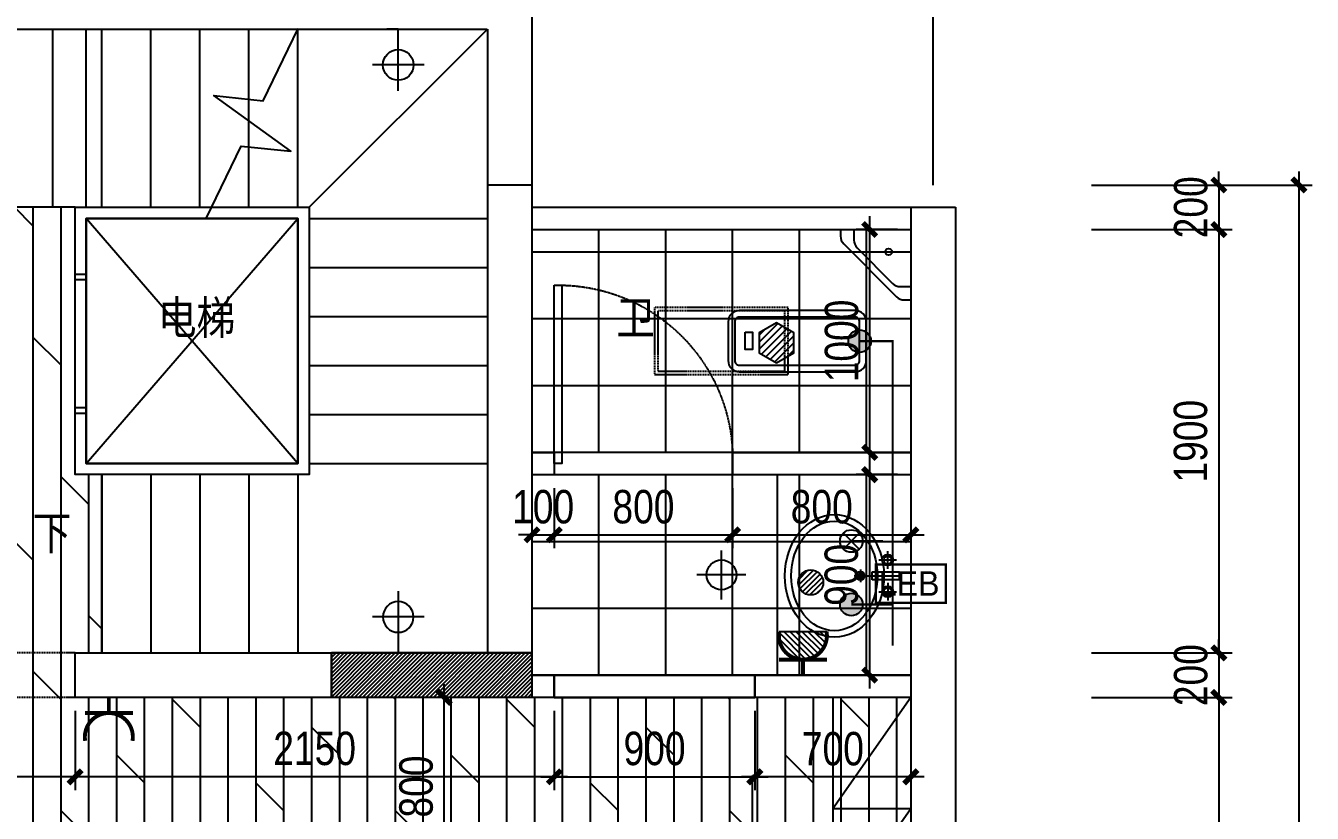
# Model space of a CAD drawing. Extents: x 160245 to 405305, y -111140 to 232735.
# Drawn here: x 276842 to 282613, y 49989 to 53524 of the extents above; entities that cross this region are included whole.
import ezdxf

# ---------------------------------------------------------------- set-up
doc = ezdxf.new("R2010")
doc.units = 0
doc.header["$LTSCALE"] = 10
doc.header["$MEASUREMENT"] = 0
for name, pattern in [('( Dashed )', [0.75, 0.5, -0.25]), ('DASH', [0.35, 0.25, -0.1]), ('DOTE', [2.42, 2, -0.2, 0.02, -0.2]), ('HIDDEN', [0.375, 0.25, -0.125])]:
    doc.linetypes.add(name, pattern=pattern)
doc.layers.get('Defpoints').update_dxf_attribs({"color": 229})
for name, color, linetype in [('C-ceiling 天花', 153, 'Continuous'), ('C-Light 灯具', 107, 'Continuous'), ('C-Lingt 落地灯 台灯', 107, 'Continuous'), ('D-插座', 2, 'Continuous'), ('Door 门', 107, 'Continuous'), ('P-floorpat地面', 8, 'Continuous'), ('P-Furniture 家具', 153, 'Continuous'), ('P-Make furniture 固定制作', 154, 'Continuous'), ('P-N wall 新建隔墙', 241, 'Continuous'), ('P-New Wall Size 隔墙尺寸', 8, 'Continuous'), ('P-O wall 原始墙体', 245, 'Continuous'), ('P-o 原建筑尺寸', 8, 'Continuous'), ('P-Stair 楼梯（原建筑设备）', 159, 'Continuous'), ('P-Text  平面文字', 9, 'Continuous'), ('P-Ware 洁具', 153, 'Continuous'), ('PW01-POWERPOINT___DATAPOIN', 2, 'Continuous'), ('Z-给排水', 6, 'Continuous'), ('插座说明', 2, 'Continuous')]:
    doc.layers.add(name, color=color, linetype=linetype)
doc.styles.add('PDC DIM', font='PMingLiU-ExtB.ttf', dxfattribs={"width": 0.85})
doc.dimstyles.new('PDC-A2', dxfattribs={"dimscale": 0, "dimtxt": 2.5, "dimasz": 1, "dimexe": 1, "dimexo": 1, "dimgap": 0.7, "dimtad": 1, "dimdec": 0, "dimtxsty": 'PDC DIM', "dimblk": 'ARCHTICK', "dimcen": 1, "dimdle": 1, "dimclrd": 8, "dimclre": 8, "dimclrt": 9, "dimadec": 0, "dimazin": 0, "dimtfac": 1, "dimtdec": 0, "dimtix": 1, "dimtmove": 2, "dimatfit": 3, "dimldrblk": 'PDC A2 T R', "dimfxl": 10, "dimfxlon": 1, "dimarcsym": 0})

# ---------------------------------------------------------------- blocks, each defined once
blk = doc.blocks.new('_ArchTick')
at = {"color": 0, "linetype": 'ByBlock', "const_width": 0.4}
blk.add_lwpolyline([(-0.5, -0.5), (0.5, 0.5)], dxfattribs=at)
blk = doc.blocks.new('*D1337')
at = {"layer": 'Defpoints', "color": 0, "transparency": 16777216}
for p in [(281563.6, 52809.4), (281563.6, 52609.4), (282194.4, 52609.4)]:
    blk.add_point(p, dxfattribs=at)
at = {"layer": 'P-o 原建筑尺寸', "color": 8, "lineweight": -2, "transparency": 16777216}
for p, q in [((282194.4, 52809.4), (282194.4, 52869.4)), ((281623.6, 52809.4), (282254.4, 52809.4)), ((282194.4, 52809.4), (282194.4, 52609.4)), ((281623.6, 52609.4), (282254.4, 52609.4)), ((282194.4, 52609.4), (282194.4, 52549.4))]:
    blk.add_line(p, q, dxfattribs=at)
at = {"layer": 'P-o 原建筑尺寸', "color": 8, "lineweight": -2, "transparency": 16777216, "xscale": 60, "yscale": 60, "zscale": 60}
for p, rotation in [((282194.4, 52809.4), 270), ((282194.4, 52609.4), 90)]:
    blk.add_blockref('_ArchTick', p, dxfattribs=dict(at, rotation=rotation))
at = {"layer": 'P-o 原建筑尺寸', "color": 9, "transparency": 16777216, "insert": (282068.9, 52709.4), "char_height": 150, "attachment_point": 5, "rotation": 90, "style": 'PDC DIM'}
blk.add_mtext('200', dxfattribs=at)
blk = doc.blocks.new('PDC A2 T R')
at = {"color": 0, "linetype": 'ByBlock'}
blk.add_line((0, 0), (-2, 0), dxfattribs=at)
for points in [[(-2.147, 0.886), (-1.491, 1.345), (-0.6, 0), (0, 0)], [(-2.147, -0.886), (-1.491, -1.345), (-0.6, 0), (0, 0)]]:
    blk.add_solid(points, dxfattribs=at)
blk = doc.blocks.new('*D1338')
at = {"layer": 'Defpoints', "color": 0, "transparency": 16777216}
for p in [(281563.6, 52609.4), (281563.6, 50709.4), (282194.4, 50709.4)]:
    blk.add_point(p, dxfattribs=at)
at = {"layer": 'P-o 原建筑尺寸', "color": 8, "lineweight": -2, "transparency": 16777216}
for p, q in [((282194.4, 52669.4), (282194.4, 50649.4)), ((281623.6, 52609.4), (282254.4, 52609.4)), ((281623.6, 50709.4), (282254.4, 50709.4))]:
    blk.add_line(p, q, dxfattribs=at)
at = {"layer": 'P-o 原建筑尺寸', "color": 8, "lineweight": -2, "transparency": 16777216, "xscale": 60, "yscale": 60, "zscale": 60}
for p, rotation in [((282194.4, 52609.4), 90), ((282194.4, 50709.4), 270)]:
    blk.add_blockref('_ArchTick', p, dxfattribs=dict(at, rotation=rotation))
at = {"layer": 'P-o 原建筑尺寸', "color": 9, "transparency": 16777216, "insert": (282067.9, 51659.4), "char_height": 150, "attachment_point": 5, "rotation": 90, "style": 'PDC DIM'}
blk.add_mtext('1900', dxfattribs=at)
blk = doc.blocks.new('*D1339')
at = {"layer": 'Defpoints', "color": 0, "transparency": 16777216}
for p in [(281563.6, 50709.4), (281563.6, 50509.4), (282194.4, 50509.4)]:
    blk.add_point(p, dxfattribs=at)
at = {"layer": 'P-o 原建筑尺寸', "color": 8, "lineweight": -2, "transparency": 16777216}
for p, q in [((282194.4, 50709.4), (282194.4, 50769.4)), ((281623.6, 50709.4), (282254.4, 50709.4)), ((282194.4, 50709.4), (282194.4, 50509.4)), ((281623.6, 50509.4), (282254.4, 50509.4)), ((282194.4, 50509.4), (282194.4, 50449.4))]:
    blk.add_line(p, q, dxfattribs=at)
at = {"layer": 'P-o 原建筑尺寸', "color": 8, "lineweight": -2, "transparency": 16777216, "xscale": 60, "yscale": 60, "zscale": 60}
for p, rotation in [((282194.4, 50709.4), 270), ((282194.4, 50509.4), 90)]:
    blk.add_blockref('_ArchTick', p, dxfattribs=dict(at, rotation=rotation))
at = {"layer": 'P-o 原建筑尺寸', "color": 9, "transparency": 16777216, "insert": (282068.9, 50609.4), "char_height": 150, "attachment_point": 5, "rotation": 90, "style": 'PDC DIM'}
blk.add_mtext('200', dxfattribs=at)
blk = doc.blocks.new('*D1340')
at = {"layer": 'Defpoints', "color": 0, "transparency": 16777216}
for p in [(281563.6, 50509.4), (281563.6, 46209.4), (282194.4, 46209.4)]:
    blk.add_point(p, dxfattribs=at)
at = {"layer": 'P-o 原建筑尺寸', "color": 8, "lineweight": -2, "transparency": 16777216}
for p, q in [((282194.4, 50569.4), (282194.4, 46149.4)), ((281623.6, 50509.4), (282254.4, 50509.4)), ((281623.6, 46209.4), (282254.4, 46209.4))]:
    blk.add_line(p, q, dxfattribs=at)
at = {"layer": 'P-o 原建筑尺寸', "color": 8, "lineweight": -2, "transparency": 16777216, "xscale": 60, "yscale": 60, "zscale": 60}
for p, rotation in [((282194.4, 50509.4), 90), ((282194.4, 46209.4), 270)]:
    blk.add_blockref('_ArchTick', p, dxfattribs=dict(at, rotation=rotation))
at = {"layer": 'P-o 原建筑尺寸', "color": 9, "transparency": 16777216, "insert": (282068.9, 48359.4), "char_height": 150, "attachment_point": 5, "rotation": 90, "style": 'PDC DIM'}
blk.add_mtext('4300', dxfattribs=at)
blk = doc.blocks.new('*D1342')
at = {"layer": 'Defpoints', "color": 0, "transparency": 16777216}
for p in [(281466.2, 52809.4), (281466.2, 46009.4), (282553.5, 46009.4)]:
    blk.add_point(p, dxfattribs=at)
at = {"layer": 'P-o 原建筑尺寸', "color": 8, "lineweight": -2, "transparency": 16777216}
for p, q in [((282553.5, 52869.4), (282553.5, 45949.4)), ((281953.5, 52809.4), (282613.5, 52809.4)), ((281953.5, 46009.4), (282613.5, 46009.4))]:
    blk.add_line(p, q, dxfattribs=at)
at = {"layer": 'P-o 原建筑尺寸', "color": 8, "lineweight": -2, "transparency": 16777216, "xscale": 60, "yscale": 60, "zscale": 60}
for p, rotation in [((282553.5, 52809.4), 90), ((282553.5, 46009.4), 270)]:
    blk.add_blockref('_ArchTick', p, dxfattribs=dict(at, rotation=rotation))
at = {"layer": 'P-o 原建筑尺寸', "color": 9, "transparency": 16777216, "insert": (282427, 49409.4), "char_height": 150, "attachment_point": 5, "rotation": 90, "style": 'PDC DIM'}
blk.add_mtext('6800', dxfattribs=at)
blk = doc.blocks.new('A$C437E590E')
at = {"color": 8, "linetype": 'ByBlock'}
for p, q in [((202.4, 421.9), (202.4, 501.2)), ((274.8, 313.2), (274.7, 509.9)), ((347.1, 421.9), (347.1, 501.2)), ((243.4, 461.6), (164, 461.5)), ((306.1, 461.6), (385.5, 461.5)), ((275, 368.1), (275, 311.8)), ((246.9, 339.9), (303.1, 339.9))]:
    blk.add_line(p, q, dxfattribs=at)
at = {"linetype": 'ByBlock'}
for p, q in [((256.9, 392.6), (256.9, 514.1)), ((292.6, 514.1), (256.9, 514.1)), ((292.6, 514.1), (292.6, 392.6)), ((292.6, 392.6), (256.9, 392.6))]:
    blk.add_line(p, q, dxfattribs=at)
for centre, radius in [((203.7, 461.5), 25), ((203.7, 461.5), 17.9), ((345.8, 461.5), 25), ((345.8, 461.5), 17.9)]:
    blk.add_circle(centre, radius, dxfattribs=at)
at = {"color": 8, "linetype": 'ByBlock'}
for radius in [19.5, 11.9]:
    blk.add_circle((275, 339.9), radius, dxfattribs=at)
at = {"linetype": 'ByBlock'}
blk.add_ellipse((275, 222.4), major_axis=(-275, 0), ratio=0.809091, dxfattribs=at)
at = {"color": 8, "linetype": 'ByBlock'}
blk.add_ellipse((275, 222.4), major_axis=(-246, 0), ratio=0.786583, dxfattribs=at)
blk = doc.blocks.new('fffg')
blk.add_lwpolyline([(143.1, 669.9), (109, 669.9), (109, -130.1), (143.1, -130.1)], close=True)
at = {"color": 8, "linetype": 'DASH'}
blk.add_arc((123.2, -110.2), 780.4, 88.54208, 181.45792, dxfattribs=at)
blk = doc.blocks.new('*D2156')
at = {"layer": 'Defpoints', "color": 0, "transparency": 16777216}
for p in [(280112.8, 50509.4), (280812.8, 50509.4), (280112.8, 50152.8)]:
    blk.add_point(p, dxfattribs=at)
at = {"layer": 'P-New Wall Size 隔墙尺寸', "color": 8, "lineweight": -2, "transparency": 16777216}
for p, q in [((280112.8, 50449.4), (280112.8, 50092.8)), ((280812.8, 50449.4), (280812.8, 50092.8)), ((280872.8, 50152.8), (280052.8, 50152.8))]:
    blk.add_line(p, q, dxfattribs=at)
at = {"layer": 'P-New Wall Size 隔墙尺寸', "color": 8, "lineweight": -2, "transparency": 16777216, "xscale": 59.99999999999999, "yscale": 59.99999999999999, "zscale": 59.99999999999999, "rotation": 180}
blk.add_blockref('_ArchTick', (280112.8, 50152.8), dxfattribs=at)
at = {"layer": 'P-New Wall Size 隔墙尺寸', "color": 8, "lineweight": -2, "transparency": 16777216, "xscale": 59.99999999999999, "yscale": 59.99999999999999, "zscale": 59.99999999999999}
blk.add_blockref('_ArchTick', (280812.8, 50152.8), dxfattribs=at)
at = {"layer": 'P-New Wall Size 隔墙尺寸', "color": 9, "transparency": 16777216, "insert": (280462.8, 50278.3), "char_height": 150, "attachment_point": 5, "style": 'PDC DIM'}
blk.add_mtext('700', dxfattribs=at)
blk = doc.blocks.new('*D2157')
at = {"layer": 'Defpoints', "color": 0, "transparency": 16777216}
for p in [(279212.8, 50509.4), (280112.8, 0), (279212.8, -356.6)]:
    blk.add_point(p, dxfattribs=at)
at = {"layer": 'P-New Wall Size 隔墙尺寸', "color": 8, "lineweight": -2, "transparency": 16777216}
for p, q in [((279212.8, 243.4), (279212.8, -416.6)), ((280112.8, -60), (280112.8, -416.6)), ((280172.8, -356.6), (279152.8, -356.6))]:
    blk.add_line(p, q, dxfattribs=at)
at = {"layer": 'P-New Wall Size 隔墙尺寸', "color": 8, "lineweight": -2, "transparency": 16777216, "xscale": 59.99999999999999, "yscale": 59.99999999999999, "zscale": 59.99999999999999, "rotation": 180}
blk.add_blockref('_ArchTick', (279212.8, -356.6), dxfattribs=at)
at = {"layer": 'P-New Wall Size 隔墙尺寸', "color": 8, "lineweight": -2, "transparency": 16777216, "xscale": 59.99999999999999, "yscale": 59.99999999999999, "zscale": 59.99999999999999}
blk.add_blockref('_ArchTick', (280112.8, -356.6), dxfattribs=at)
at = {"layer": 'P-New Wall Size 隔墙尺寸', "color": 9, "transparency": 16777216, "insert": (279662.8, -230.1), "char_height": 150, "attachment_point": 5, "style": 'PDC DIM'}
blk.add_mtext('900', dxfattribs=at)
blk = doc.blocks.new('*D2158')
at = {"layer": 'Defpoints', "color": 0, "transparency": 16777216}
for p in [(277062.8, 50509.4), (279212.8, 50509.4), (277062.8, 50152.8)]:
    blk.add_point(p, dxfattribs=at)
at = {"layer": 'P-New Wall Size 隔墙尺寸', "color": 8, "lineweight": -2, "transparency": 16777216}
for p, q in [((277062.8, 50449.4), (277062.8, 50092.8)), ((279212.8, 50449.4), (279212.8, 50092.8)), ((279272.8, 50152.8), (277002.8, 50152.8))]:
    blk.add_line(p, q, dxfattribs=at)
at = {"layer": 'P-New Wall Size 隔墙尺寸', "color": 8, "lineweight": -2, "transparency": 16777216, "xscale": 59.99999999999999, "yscale": 59.99999999999999, "zscale": 59.99999999999999, "rotation": 180}
blk.add_blockref('_ArchTick', (277062.8, 50152.8), dxfattribs=at)
at = {"layer": 'P-New Wall Size 隔墙尺寸', "color": 8, "lineweight": -2, "transparency": 16777216, "xscale": 59.99999999999999, "yscale": 59.99999999999999, "zscale": 59.99999999999999}
blk.add_blockref('_ArchTick', (279212.8, 50152.8), dxfattribs=at)
at = {"layer": 'P-New Wall Size 隔墙尺寸', "color": 9, "transparency": 16777216, "insert": (278137.8, 50279.7), "char_height": 150, "attachment_point": 5, "style": 'PDC DIM'}
blk.add_mtext('2150', dxfattribs=at)
blk = doc.blocks.new('*D2159')
at = {"layer": 'Defpoints', "color": 0, "transparency": 16777216}
for p in [(277062.8, 50509.4), (275612.8, 50152.8), (275612.8, 50152.8)]:
    blk.add_point(p, dxfattribs=at)
at = {"layer": 'P-New Wall Size 隔墙尺寸', "color": 8, "lineweight": -2, "transparency": 16777216}
for p, q in [((277062.8, 50449.4), (277062.8, 50092.8)), ((275612.8, 50152.8), (275612.8, 50212.8)), ((277122.8, 50152.8), (275552.8, 50152.8))]:
    blk.add_line(p, q, dxfattribs=at)
at = {"layer": 'P-New Wall Size 隔墙尺寸', "color": 8, "lineweight": -2, "transparency": 16777216, "xscale": 59.99999999999999, "yscale": 59.99999999999999, "zscale": 59.99999999999999, "rotation": 180}
blk.add_blockref('_ArchTick', (275612.8, 50152.8), dxfattribs=at)
at = {"layer": 'P-New Wall Size 隔墙尺寸', "color": 8, "lineweight": -2, "transparency": 16777216, "xscale": 59.99999999999999, "yscale": 59.99999999999999, "zscale": 59.99999999999999}
blk.add_blockref('_ArchTick', (277062.8, 50152.8), dxfattribs=at)
at = {"layer": 'P-New Wall Size 隔墙尺寸', "color": 9, "transparency": 16777216, "insert": (276337.8, 50279.7), "char_height": 150, "attachment_point": 5, "style": 'PDC DIM'}
blk.add_mtext('1450', dxfattribs=at)
blk = doc.blocks.new('*D2160')
at = {"layer": 'Defpoints', "color": 0, "transparency": 16777216}
for p in [(280627.9, 51509.4), (280812.8, 51509.4), (280812.8, 50609.4)]:
    blk.add_point(p, dxfattribs=at)
at = {"layer": 'P-New Wall Size 隔墙尺寸', "color": 8, "lineweight": -2, "transparency": 16777216}
for p, q in [((280627.9, 50549.4), (280627.9, 51569.4)), ((280752.8, 51509.4), (280567.9, 51509.4)), ((280752.8, 50609.4), (280567.9, 50609.4))]:
    blk.add_line(p, q, dxfattribs=at)
at = {"layer": 'P-New Wall Size 隔墙尺寸', "color": 8, "lineweight": -2, "transparency": 16777216, "xscale": 59.99999999999999, "yscale": 59.99999999999999, "zscale": 59.99999999999999}
for p, rotation in [((280627.9, 51509.4), 90), ((280627.9, 50609.4), 270)]:
    blk.add_blockref('_ArchTick', p, dxfattribs=dict(at, rotation=rotation))
at = {"layer": 'P-New Wall Size 隔墙尺寸', "color": 9, "transparency": 16777216, "insert": (280501.4, 51059.4), "char_height": 150, "attachment_point": 5, "rotation": 90, "style": 'PDC DIM'}
blk.add_mtext('900', dxfattribs=at)
blk = doc.blocks.new('*D2161')
at = {"layer": 'Defpoints', "color": 0, "transparency": 16777216}
for p in [(280627.9, 52609.4), (280812.8, 52609.4), (280812.8, 51609.4)]:
    blk.add_point(p, dxfattribs=at)
at = {"layer": 'P-New Wall Size 隔墙尺寸', "color": 8, "lineweight": -2, "transparency": 16777216}
for p, q in [((280627.9, 51549.4), (280627.9, 52669.4)), ((280752.8, 52609.4), (280567.9, 52609.4)), ((280752.8, 51609.4), (280567.9, 51609.4))]:
    blk.add_line(p, q, dxfattribs=at)
at = {"layer": 'P-New Wall Size 隔墙尺寸', "color": 8, "lineweight": -2, "transparency": 16777216, "xscale": 59.99999999999999, "yscale": 59.99999999999999, "zscale": 59.99999999999999}
for p, rotation in [((280627.9, 52609.4), 90), ((280627.9, 51609.4), 270)]:
    blk.add_blockref('_ArchTick', p, dxfattribs=dict(at, rotation=rotation))
at = {"layer": 'P-New Wall Size 隔墙尺寸', "color": 9, "transparency": 16777216, "insert": (280502.4, 52109.4), "char_height": 150, "attachment_point": 5, "rotation": 90, "style": 'PDC DIM'}
blk.add_mtext('1000', dxfattribs=at)
blk = doc.blocks.new('*D2162')
at = {"layer": 'Defpoints', "color": 0, "transparency": 16777216}
for p in [(279112.8, 51509.4), (279212.8, 51509.4), (279212.8, 51239)]:
    blk.add_point(p, dxfattribs=at)
at = {"layer": 'P-New Wall Size 隔墙尺寸', "color": 8, "lineweight": -2, "transparency": 16777216}
for p, q in [((279112.8, 51449.4), (279112.8, 51179)), ((279212.8, 51449.4), (279212.8, 51179)), ((279112.8, 51239), (279052.8, 51239)), ((279112.8, 51239), (279212.8, 51239)), ((279212.8, 51239), (279272.8, 51239))]:
    blk.add_line(p, q, dxfattribs=at)
at = {"layer": 'P-New Wall Size 隔墙尺寸', "color": 8, "lineweight": -2, "transparency": 16777216, "xscale": 59.99999999999999, "yscale": 59.99999999999999, "zscale": 59.99999999999999}
blk.add_blockref('_ArchTick', (279112.8, 51239), dxfattribs=at)
at = {"layer": 'P-New Wall Size 隔墙尺寸', "color": 8, "lineweight": -2, "transparency": 16777216, "xscale": 59.99999999999999, "yscale": 59.99999999999999, "zscale": 59.99999999999999, "rotation": 180}
blk.add_blockref('_ArchTick', (279212.8, 51239), dxfattribs=at)
at = {"layer": 'P-New Wall Size 隔墙尺寸', "color": 9, "transparency": 16777216, "insert": (279162.8, 51364.5), "char_height": 150, "attachment_point": 5, "style": 'PDC DIM'}
blk.add_mtext('100', dxfattribs=at)
blk = doc.blocks.new('*D2163')
at = {"layer": 'Defpoints', "color": 0, "transparency": 16777216}
for p in [(279212.8, 51509.4), (280012.8, 51509.4), (280012.8, 51239)]:
    blk.add_point(p, dxfattribs=at)
at = {"layer": 'P-New Wall Size 隔墙尺寸', "color": 8, "lineweight": -2, "transparency": 16777216}
for p, q in [((279212.8, 51449.4), (279212.8, 51179)), ((280012.8, 51449.4), (280012.8, 51179)), ((279152.8, 51239), (280072.8, 51239))]:
    blk.add_line(p, q, dxfattribs=at)
at = {"layer": 'P-New Wall Size 隔墙尺寸', "color": 8, "lineweight": -2, "transparency": 16777216, "xscale": 59.99999999999999, "yscale": 59.99999999999999, "zscale": 59.99999999999999, "rotation": 180}
blk.add_blockref('_ArchTick', (279212.8, 51239), dxfattribs=at)
at = {"layer": 'P-New Wall Size 隔墙尺寸', "color": 8, "lineweight": -2, "transparency": 16777216, "xscale": 59.99999999999999, "yscale": 59.99999999999999, "zscale": 59.99999999999999}
blk.add_blockref('_ArchTick', (280012.8, 51239), dxfattribs=at)
at = {"layer": 'P-New Wall Size 隔墙尺寸', "color": 9, "transparency": 16777216, "insert": (279612.8, 51364.5), "char_height": 150, "attachment_point": 5, "style": 'PDC DIM'}
blk.add_mtext('800', dxfattribs=at)
blk = doc.blocks.new('*D2164')
at = {"layer": 'Defpoints', "color": 0, "transparency": 16777216}
for p in [(280012.8, 51509.4), (280812.8, 51509.4), (280812.8, 51239)]:
    blk.add_point(p, dxfattribs=at)
at = {"layer": 'P-New Wall Size 隔墙尺寸', "color": 8, "lineweight": -2, "transparency": 16777216}
for p, q in [((280012.8, 51449.4), (280012.8, 51179)), ((280812.8, 51449.4), (280812.8, 51179)), ((279952.8, 51239), (280872.8, 51239))]:
    blk.add_line(p, q, dxfattribs=at)
at = {"layer": 'P-New Wall Size 隔墙尺寸', "color": 8, "lineweight": -2, "transparency": 16777216, "xscale": 59.99999999999999, "yscale": 59.99999999999999, "zscale": 59.99999999999999, "rotation": 180}
blk.add_blockref('_ArchTick', (280012.8, 51239), dxfattribs=at)
at = {"layer": 'P-New Wall Size 隔墙尺寸', "color": 8, "lineweight": -2, "transparency": 16777216, "xscale": 59.99999999999999, "yscale": 59.99999999999999, "zscale": 59.99999999999999}
blk.add_blockref('_ArchTick', (280812.8, 51239), dxfattribs=at)
at = {"layer": 'P-New Wall Size 隔墙尺寸', "color": 9, "transparency": 16777216, "insert": (280412.8, 51364.5), "char_height": 150, "attachment_point": 5, "style": 'PDC DIM'}
blk.add_mtext('800', dxfattribs=at)
blk = doc.blocks.new('*D2165')
at = {"layer": 'Defpoints', "color": 0, "transparency": 16777216}
for p in [(278719.1, 50509.4), (278912.8, 50509.4), (278912.8, 49709.4)]:
    blk.add_point(p, dxfattribs=at)
at = {"layer": 'P-New Wall Size 隔墙尺寸', "color": 8, "lineweight": -2, "transparency": 16777216}
for p, q in [((278719.1, 49649.4), (278719.1, 50569.4)), ((278852.8, 50509.4), (278659.1, 50509.4)), ((278852.8, 49709.4), (278659.1, 49709.4))]:
    blk.add_line(p, q, dxfattribs=at)
at = {"layer": 'P-New Wall Size 隔墙尺寸', "color": 8, "lineweight": -2, "transparency": 16777216, "xscale": 59.99999999999999, "yscale": 59.99999999999999, "zscale": 59.99999999999999}
for p, rotation in [((278719.1, 50509.4), 90), ((278719.1, 49709.4), 270)]:
    blk.add_blockref('_ArchTick', p, dxfattribs=dict(at, rotation=rotation))
at = {"layer": 'P-New Wall Size 隔墙尺寸', "color": 9, "transparency": 16777216, "insert": (278593.6, 50109.4), "char_height": 150, "attachment_point": 5, "rotation": 90, "style": 'PDC DIM'}
blk.add_mtext('800', dxfattribs=at)
blk = doc.blocks.new('E-WS1')
for p, q in [((143.2, 102.9), (143.2, -102.9)), ((0, 0), (0, 45.1)), ((0, 0), (0, -45.1)), ((0, 0), (0, -45.1)), ((82, 0), (0, 0)), ((246.1, 0), (40.3, 0))]:
    blk.add_line(p, q)
blk.add_circle((143.2, 0), 61.2)
blk = doc.blocks.new('A$C1B4525BF')
for p, q in [((1.222, 0), (1.222, 2.444)), ((2.444, 1.222), (0, 1.222))]:
    blk.add_line(p, q)
blk.add_circle((1.222, 1.222), 0.744)
blk = doc.blocks.new('ccc')
at = {"const_width": 15}
for points in [[(382762, 218738.5), (382762, 218798.5)], [(382854.5, 218738.5), (382669.5, 218738.5)]]:
    blk.add_lwpolyline(points, dxfattribs=at)
blk.add_lwpolyline([(382670.7, 218631, -0.040743), (382669.5, 218646, -1), (382854.5, 218646, -0.040743), (382853.2, 218631, -0.040743)], format="xyb", dxfattribs=at)
blk = doc.blocks.new('A$C5FC36DE5')
at = {"layer": 'PW01-POWERPOINT___DATAPOIN'}
h = blk.add_hatch(dxfattribs=at)
h.set_pattern_fill('ANSI31', color=256, scale=5)
h.set_pattern_definition([(45, (-457911.72, 50190.94), (-11.22532015, 11.22532015), [])])
h.paths.add_polyline_path([(162.5, 185.6, 0.040743), (148, 186.8, 1), (148, 7.3, 0.040743), (162.5, 8.5)])
blk.add_line((162.5, 8.5), (162.5, 185.6), dxfattribs=at)
at = {"layer": 'PW01-POWERPOINT___DATAPOIN', "linetype": 'ByBlock', "xscale": 0.9702000009383498, "yscale": 0.9702000009383498, "zscale": 0.9702000009383498, "rotation": 90}
blk.add_blockref('ccc', (212278.3, -371258.6), dxfattribs=at)
blk = doc.blocks.new('A$C360C77EA')
at = {"linetype": 'Continuous', "ltscale": 0.5, "const_width": 21.5}
blk.add_lwpolyline([(54, 435), (707, 435), (707, 77), (54, 77), (54, 435)], dxfattribs=at)
at = {"linetype": 'Continuous', "ltscale": 0.5, "style": 'PDC DIM'}
blk.add_text('LEB', height=229.4, dxfattribs=at).set_placement((80, 143))
blk = doc.blocks.new('*D2264')
at = {"layer": 'Defpoints', "color": 0, "transparency": 16777216}
for p in [(279212.8, 50509.4), (280112.8, 50509.4), (280112.8, 50152.8)]:
    blk.add_point(p, dxfattribs=at)
at = {"layer": 'P-New Wall Size 隔墙尺寸', "color": 8, "lineweight": -2, "transparency": 16777216}
for p, q in [((279212.8, 50449.4), (279212.8, 50092.8)), ((280112.8, 50449.4), (280112.8, 50092.8)), ((279152.8, 50152.8), (280172.8, 50152.8))]:
    blk.add_line(p, q, dxfattribs=at)
at = {"layer": 'P-New Wall Size 隔墙尺寸', "color": 8, "lineweight": -2, "transparency": 16777216, "xscale": 59.99999999999999, "yscale": 59.99999999999999, "zscale": 59.99999999999999, "rotation": 180}
blk.add_blockref('_ArchTick', (279212.8, 50152.8), dxfattribs=at)
at = {"layer": 'P-New Wall Size 隔墙尺寸', "color": 8, "lineweight": -2, "transparency": 16777216, "xscale": 59.99999999999999, "yscale": 59.99999999999999, "zscale": 59.99999999999999}
blk.add_blockref('_ArchTick', (280112.8, 50152.8), dxfattribs=at)
at = {"layer": 'P-New Wall Size 隔墙尺寸', "color": 9, "transparency": 16777216, "insert": (279662.8, 50279.3), "char_height": 150, "attachment_point": 5, "style": 'PDC DIM'}
blk.add_mtext('900', dxfattribs=at)

msp = doc.modelspace()

# ---------------------------------------------------------------- hatches: boundary and pattern name
at = {"layer": 'P-floorpat地面'}
h = msp.add_hatch(dxfattribs=at)
h.set_pattern_fill('DOLMIT', color=250, scale=500, angle=90)
h.set_pattern_definition([(90, (0, 0), (-125, 8e-15), []), (135, (0, 0), (-250, -250), [176.7767, -353.55384])])
h.paths.add_polyline_path([(275512.8, 50709.4), (275612.8, 50709.4), (275612.8, 51609.4), (275512.8, 51609.4), (275512.8, 52609.4), (275412.8, 52609.4), (273212.8, 52612.1), (273212.8, 51409.4), (273212.8, 50509.4), (273212.8, 49709.4), (275512.8, 49709.4)])
h.paths.add_polyline_path([(280812.8, 50509.4), (280012.8, 50509.4), (279212.8, 50509.4), (279112.8, 50509.4), (278212.8, 50509.4), (277062.8, 50509.4), (277062.8, 50709.4), (277182.8, 50709.4), (277182.8, 51509.4), (277062.8, 51509.4), (277062.8, 52709.4), (276742.8, 52709.4), (276742.8, 53509.4), (275612.8, 53509.4), (275612.8, 52609.4), (275612.8, 49759.4), (278962.8, 49759.4), (278962.8, 46209.4), (279112.8, 46209.4), (280012.8, 46209.4), (280812.8, 46209.4), (280812.8, 46609.4)])
h = msp.add_hatch(dxfattribs=at)
h.set_pattern_fill('_USER', color=250, scale=300, double=1, pattern_type=0)
h.set_pattern_definition([(0, (279112.83, 51609.36), (0, 300), []), (90, (279112.83, 51609.36), (-300, 2e-14), [])])
h.paths.add_polyline_path([(280812.8, 52609.4), (279112.8, 52609.4), (279112.8, 51609.4), (279212.8, 51609.4), (280012.8, 51609.4), (280812.8, 51609.4)])
h = msp.add_hatch(dxfattribs=at)
h.set_pattern_fill('_USER', color=250, scale=300, double=1, pattern_type=0)
h.set_pattern_definition([(0, (279112.83, 50609.36), (0, 300), []), (90, (279112.83, 50609.36), (-300, 2e-14), [])])
h.paths.add_polyline_path([(280812.8, 51509.4), (280012.8, 51509.4), (279212.8, 51509.4), (279112.8, 51509.4), (279112.8, 50709.4), (279112.8, 50609.4), (279212.8, 50609.4), (280012.8, 50609.4), (280812.8, 50609.4)])
at = {"layer": 'P-O wall 原始墙体'}
h = msp.add_hatch(dxfattribs=at)
h.set_pattern_fill('ANSI31', color=256, scale=100, style=0)
h.set_pattern_definition([(45, (62097.172, 4e-12), (-8.83883476, 8.83883476), [])])
h.paths.add_polyline_path([(279112.8, 50509.4), (278212.8, 50509.4), (278212.8, 50709.4), (279112.8, 50709.4)])
at = {"layer": 'Z-给排水', "lineweight": -2, "ltscale": 10}
h = msp.add_hatch(dxfattribs=at)
h.set_pattern_fill('_USER', color=256, scale=22.5, angle=45, style=0, pattern_type=0)
h.set_pattern_definition([(45, (260244.682, 40362.546), (-15.909903, 15.909903), [])])
h.paths.add_polyline_path([(280209.8, 52010.9), (280287.7, 52055.9), (280287.7, 52145.9), (280209.8, 52190.9), (280131.8, 52145.9), (280131.8, 52055.9)])
at = {"layer": 'Z-给排水', "linetype": 'ByBlock', "lineweight": -2}
h = msp.add_hatch(color=256, dxfattribs=at)
edge = h.paths.add_edge_path()
edge.add_arc((280582.8, 52108.5), 50.6, 0, 360)
h = msp.add_hatch(dxfattribs=at)
h.set_pattern_fill('_USER', color=256, scale=16.875, angle=45, style=0, pattern_type=0)
h.set_pattern_definition([(45, (272684.697, -455313.85), (-11.93242693, 11.93242693), [])])
edge = h.paths.add_edge_path()
edge.add_arc((280363.4, 51025.4), 56.2, 0, 360)
h = msp.add_hatch(color=256, dxfattribs=at)
edge = h.paths.add_edge_path()
edge.add_arc((280545.5, 50926.7), 50.6, 0, 360)

# ---------------------------------------------------------------- linework, layer by layer
at = {"layer": 'C-ceiling 天花'}
for p, q in [((277112.8, 51559.4), (278062.8, 52659.4)), ((278062.8, 51559.4), (277112.8, 52659.4))]:
    msp.add_line(p, q, dxfattribs=at)
at = {"layer": 'C-ceiling 天花', "linetype": '( Dashed )'}
for p, q in [((277062.8, 50709.4), (273212.8, 50709.4)), ((277062.8, 50509.4), (275612.8, 50509.4))]:
    msp.add_line(p, q, dxfattribs=at)
at = {"layer": 'C-ceiling 天花'}
for points in [[(277112.8, 52709.4), (277112.8, 53509.4)], [(278062.8, 52709.4), (278062.8, 53509.4)], [(278112.8, 52659.4), (278912.8, 52659.4)], [(278112.8, 51559.4), (278912.8, 51559.4)], [(277182.8, 50709.4), (277182.8, 51509.4)], [(278062.8, 51509.4), (278062.8, 50709.4)]]:
    msp.add_lwpolyline(points, dxfattribs=at)
for points in [[(277062.8, 52709.4), (278112.8, 52709.4), (278112.8, 51509.4), (277062.8, 51509.4)], [(277112.8, 51559.4), (278062.8, 51559.4), (278062.8, 52659.4), (277112.8, 52659.4)], [(277062.8, 52409.4), (277112.8, 52409.4), (277112.8, 51809.4), (277062.8, 51809.4)], [(279212.8, 51509.4), (280012.8, 51509.4), (280012.8, 51609.4), (279212.8, 51609.4)], [(279212.8, 50509.4), (280112.8, 50509.4), (280112.8, 50609.4), (279212.8, 50609.4)]]:
    msp.add_lwpolyline(points, close=True, dxfattribs=at)
at = {"layer": 'C-Light 灯具', "linetype": '( Dashed )'}
for points in [[(279662.8, 52259.4), (279662.8, 51959.4), (280262.8, 51959.4), (280262.8, 52259.4)], [(279677.8, 52244.4), (279677.8, 51974.4), (280247.8, 51974.4), (280247.8, 52244.4)]]:
    msp.add_lwpolyline(points, close=True, dxfattribs=at)
at = {"layer": 'C-Light 灯具'}
msp.add_lwpolyline([(280102.8, 50159.4), (280122.8, 50159.4), (280122.8, 46559.4), (280102.8, 46559.4)], close=True, dxfattribs=at)
at = {"layer": 'P-floorpat地面'}
for points in [[(279212.8, 51509.4), (280012.8, 51509.4), (280012.8, 51609.4), (279212.8, 51609.4)], [(280112.8, 50509.4), (279212.8, 50509.4), (279212.8, 50609.4), (280112.8, 50609.4)]]:
    msp.add_lwpolyline(points, close=True, dxfattribs=at)
at = {"layer": 'P-Furniture 家具'}
for p, q in [((280496.8, 52609.4), (280496.8, 52580.1)), ((280556.8, 52609.4), (280556.8, 52562.5)), ((280511.5, 52544.7), (280748.2, 52308)), ((280571.5, 52527.1), (280730.6, 52368)), ((280766, 52353.4), (280812.8, 52353.4)), ((280783.5, 52293.4), (280812.8, 52293.4)), ((280212.8, 51509.4), (280212.8, 50609.4))]:
    msp.add_line(p, q, dxfattribs=at)
for points in [[(280042.8, 51971), (280562.8, 51971, 0.414214), (280612.8, 52021), (280612.8, 52196, 0.414214), (280562.8, 52246), (280042.8, 52246, 0.414214), (279992.8, 52196), (279992.8, 52021, 0.414214)], [(280042.8, 52001), (280562.8, 52001, 0.414214), (280582.8, 52021), (280582.8, 52196, 0.414214), (280562.8, 52216), (280042.8, 52216, 0.414214), (280022.8, 52196), (280022.8, 52021, 0.414214)]]:
    msp.add_lwpolyline(points, format="xyb", close=True, dxfattribs=at)
msp.add_lwpolyline([(280069.8, 52148.4), (280102.6, 52148.4), (280102.6, 52070.6), (280069.8, 52070.6)], close=True, dxfattribs=at)
msp.add_circle((280712.8, 52509.4), 15, dxfattribs=at)
for centre, start, end in [((280546.8, 52580.1), 180, 225), ((280606.8, 52562.5), 180, 225), ((280766, 52403.4), 225, 270), ((280783.5, 52343.4), 225, 270)]:
    msp.add_arc(centre, 50, start, end, dxfattribs=at)
at = {"layer": 'P-Make furniture 固定制作'}
for p, q in [((280462.8, 50509.4), (280462.8, 46209.4)), ((280812.8, 50509.4), (280462.8, 50009.4)), ((280812.8, 50009.4), (280462.8, 50009.4)), ((280812.8, 50009.4), (280462.8, 49509.4))]:
    msp.add_line(p, q, dxfattribs=at)
at = {"layer": 'P-N wall 新建隔墙'}
for p, q in [((279112.8, 52709.4), (280812.8, 52709.4)), ((279112.8, 52609.4), (280812.8, 52609.4)), ((279112.8, 51609.4), (279212.8, 51609.4)), ((279212.8, 51609.4), (279212.8, 51509.4)), ((280012.8, 51609.4), (280812.8, 51609.4)), ((280012.8, 51609.4), (280012.8, 51509.4)), ((279112.8, 51509.4), (279212.8, 51509.4)), ((280012.8, 51509.4), (280812.8, 51509.4)), ((279212.8, 50609.4), (279112.8, 50609.4)), ((279212.8, 50609.4), (279212.8, 50509.4)), ((280112.8, 50609.4), (280112.8, 50509.4)), ((280812.8, 50609.4), (280112.8, 50609.4)), ((279212.8, 50509.4), (279112.8, 50509.4)), ((280812.8, 50509.4), (280112.8, 50509.4))]:
    msp.add_line(p, q, dxfattribs=at)
at = {"layer": 'P-N wall 新建隔墙', "linetype": 'HIDDEN'}
for points in [[(275412.8, 52709.4), (275412.8, 53709.4), (279112.8, 53709.4), (279112.8, 52809.4)], [(275412.8, 52609.4), (275612.8, 52609.4), (275612.8, 53509.4), (278912.8, 53509.4), (278912.8, 52809.4)]]:
    msp.add_lwpolyline(points, dxfattribs=at)
at = {"layer": 'P-O wall 原始墙体'}
for p, q in [((278912.8, 52809.4), (278912.8, 50709.4)), ((279112.8, 52809.4), (278912.8, 52809.4)), ((279112.8, 52809.4), (279112.8, 50709.4)), ((280812.8, 52709.4), (280812.8, 46609.4)), ((280812.8, 52709.4), (281012.8, 52709.4)), ((281012.8, 52709.4), (281012.8, 46609.4)), ((277062.8, 50509.4), (277062.8, 50709.4)), ((277062.8, 50709.4), (278212.8, 50709.4)), ((279112.8, 50709.4), (278212.8, 50709.4)), ((278212.8, 50709.4), (278212.8, 50509.4)), ((279112.8, 50709.4), (279112.8, 50509.4)), ((278212.8, 50509.4), (277062.8, 50509.4)), ((279112.8, 50509.4), (278212.8, 50509.4))]:
    msp.add_line(p, q, dxfattribs=at)
msp.add_lwpolyline([(279112.8, 50709.4), (279112.8, 50509.4), (278212.8, 50509.4), (278212.8, 50709.4), (279112.8, 50709.4)], close=True, dxfattribs=at)
at = {"layer": 'P-Stair 楼梯（原建筑设备）'}
for p, q in [((276962.8, 52709.4), (276962.8, 53509.4)), ((277182.8, 52709.4), (277182.8, 53509.4)), ((277402.8, 52709.4), (277402.8, 53509.4)), ((277622.8, 52709.4), (277622.8, 53509.4)), ((277842.8, 52709.4), (277842.8, 53509.4)), ((278062.8, 52709.4), (278062.8, 53509.4)), ((278112.8, 52709.4), (278912.8, 53509.4)), ((277062.8, 52709.4), (276742.8, 52709.4)), ((278112.8, 52659.4), (278912.8, 52659.4)), ((278112.8, 52439.4), (278912.8, 52439.4)), ((277112.8, 52384.4), (277062.8, 52384.4)), ((278112.8, 52219.4), (278912.8, 52219.4)), ((278112.8, 51999.4), (278912.8, 51999.4)), ((277112.8, 51784.4), (277062.8, 51784.4)), ((278112.8, 51779.4), (278912.8, 51779.4)), ((278112.8, 51559.4), (278912.8, 51559.4)), ((277182.8, 51509.4), (277182.8, 50709.4)), ((277402.8, 51509.4), (277402.8, 50709.4)), ((277622.8, 51509.4), (277622.8, 50709.4)), ((277842.8, 51509.4), (277842.8, 50709.4)), ((278062.8, 51509.4), (278062.8, 50709.4))]:
    msp.add_line(p, q, dxfattribs=at)
at = {"layer": 'P-Stair 楼梯（原建筑设备）', "linetype": 'HIDDEN'}
msp.add_lwpolyline([(280912.8, 52809.4), (280912.8, 56709.4), (274812.8, 56709.4), (274812.8, 55209.4), (273112.8, 55209.4), (273112.8, 52709.4)], dxfattribs=at)
at = {"layer": 'P-Stair 楼梯（原建筑设备）'}
msp.add_lwpolyline([(277650.9, 52659.4), (277808.5, 52984.5), (278030.8, 52961.7), (277685.1, 53211.5), (277906.6, 53187), (278064.2, 53512.1)], dxfattribs=at)
for points in [[(276742.8, 53084.4, 0, 0, 0), (277428.1, 53084.4, 80, 0, 0), (277728.1, 53084.4, 0, 0, 0)], [(277182.8, 51109.4, 0, 0, 0), (278487.8, 51109.4, 0, 0, 0), (278487.8, 53084.4, 0, 0, 0), (278198.1, 53084.4, 80, 0, 0), (277898.1, 53084.4, 0, 0, 0)]]:
    msp.add_lwpolyline(points, format="xyseb", dxfattribs=at)
for points in [[(278112.8, 52709.4), (278112.8, 51509.4), (277062.8, 51509.4), (277062.8, 52709.4), (278112.8, 52709.4)], [(278062.8, 52659.4), (278062.8, 51559.4), (277112.8, 51559.4), (277112.8, 52659.4), (278062.8, 52659.4)]]:
    msp.add_lwpolyline(points, close=True, dxfattribs=at)
at = {"layer": 'Z-给排水', "color": 2, "linetype": 'ByBlock', "lineweight": -2}
for p, q in [((280509.8, 51175.5), (280581.4, 51247.1)), ((280509.8, 51247.1), (280581.4, 51175.5))]:
    msp.add_line(p, q, dxfattribs=at)
at = {"layer": 'Z-给排水', "linetype": 'ByBlock', "lineweight": -2, "elevation": -6.9}
msp.add_lwpolyline([(280209.8, 52010.9), (280287.7, 52055.9), (280287.7, 52145.9), (280209.8, 52190.9), (280131.8, 52145.9), (280131.8, 52055.9)], close=True, dxfattribs=at)
at = {"layer": 'Z-给排水', "color": 6, "linetype": 'ByBlock', "lineweight": -2, "const_width": 10}
for points in [[(280582.8, 52108.5), (280731, 52108.5), (280731, 50742)], [(280545.5, 50926.7), (280731, 50926.7)]]:
    msp.add_lwpolyline(points, dxfattribs=at)
at = {"layer": 'Z-给排水', "color": 2, "linetype": 'DOTE', "lineweight": -2, "ltscale": 0.1, "const_width": 10}
msp.add_lwpolyline([(280545.6, 51211.3), (280686.9, 51211.3)], dxfattribs=at)
at = {"layer": 'Z-给排水', "linetype": 'ByBlock', "lineweight": -2}
for centre, radius in [((280582.8, 52108.5), 50.6), ((280363.4, 51025.4), 56.2), ((280545.5, 50926.7), 50.6)]:
    msp.add_circle(centre, radius, dxfattribs=at)
at = {"layer": 'Z-给排水', "color": 2, "linetype": 'ByBlock', "lineweight": -2}
msp.add_circle((280545.6, 51211.3), 50.6, dxfattribs=at)

# ---------------------------------------------------------------- block references
at = {"layer": 'C-Light 灯具', "xscale": 90, "yscale": 90, "zscale": 90}
msp.add_blockref('A$C1B4525BF', (279852.8, 50949.4), dxfattribs=at)
at = {"layer": 'C-Lingt 落地灯 台灯', "yscale": 1.125000000004093, "rotation": 270}
for p, xscale, zscale in [((278512.8, 53509.4), 1.125000000004093, 1.125000000004093), ((278512.8, 50709.4), -1.125000000004093, 1.124999999998977)]:
    msp.add_blockref('E-WS1', p, dxfattribs=dict(at, xscale=xscale, zscale=zscale))
at = {"layer": 'D-插座', "xscale": 0.481293403008749, "yscale": 0.481293403008749, "zscale": 0.481293403008749}
msp.add_blockref('A$C360C77EA', (280629.8, 50896.7, 0), dxfattribs=at)
at = {"layer": 'Door 门', "xscale": -1}
msp.add_blockref('fffg', (279355.9, 51689.5), dxfattribs=at)
at = {"layer": 'P-Ware 洁具', "color": 1, "linetype": 'ByBlock', "rotation": 269.9999999999999}
msp.add_blockref('A$C437E590E', (280247.1, 51329.8), dxfattribs=at)
at = {"layer": '插座说明', "xscale": 1.199999999998909, "yscale": 1.199999999998909, "zscale": 1.199999999998909, "rotation": 90}
msp.add_blockref('A$C5FC36DE5', (280444.8, 50609.4), dxfattribs=at)
at = {"layer": '插座说明', "linetype": 'ByBlock', "xscale": 1.164240001126018, "yscale": 1.164240001126018, "zscale": 1.164240001126018}
msp.add_blockref('ccc', (-168412.3, -204224.6), dxfattribs=at)

# ---------------------------------------------------------------- texts
at = {"layer": 'P-Text  平面文字', "char_height": 150, "width": 893.426, "attachment_point": 1, "style": 'PDC DIM'}
for s, insert in [('电梯', (277434.1, 52289.4)), ('卫', (279491, 52289.4)), ('下', (276872.2, 51322.9))]:
    msp.add_mtext(s, dxfattribs=dict(at, insert=insert))

# ---------------------------------------------------------------- dimensions: what is measured, and where the dimension line sits
at = {"layer": 'P-New Wall Size 隔墙尺寸'}
for base, p1, p2, picture, middle in [((280627.9, 52609.4), (280812.8, 51609.4), (280812.8, 52609.4), '*D2161', (280502.4, 52109.4)), ((280627.9, 51509.4), (280812.8, 50609.4), (280812.8, 51509.4), '*D2160', (280501.4, 51059.4)), ((278719.1, 50509.4), (278912.8, 49709.4), (278912.8, 50509.4), '*D2165', (278593.6, 50109.4))]:
    dim = msp.add_linear_dim(base=base, p1=p1, p2=p2, angle=90, dimstyle='PDC-A2', override={"dimscale": 60}, dxfattribs=at)
    dim.commit()
    dim.dimension.update_dxf_attribs({"geometry": picture, "text_midpoint": middle})
for base, p1, p2, picture, middle in [((279212.8, 51239), (279112.8, 51509.4), (279212.8, 51509.4), '*D2162', (279162.8, 51364.5)), ((280012.8, 51239), (279212.8, 51509.4), (280012.8, 51509.4), '*D2163', (279612.8, 51364.5)), ((280812.8, 51239), (280012.8, 51509.4), (280812.8, 51509.4), '*D2164', (280412.8, 51364.5)), ((275612.8, 50152.8), (277062.8, 50509.4), (275612.8, 50152.8), '*D2159', (276337.8, 50279.7)), ((277062.8, 50152.8), (279212.8, 50509.4), (277062.8, 50509.4), '*D2158', (278137.8, 50279.7)), ((279212.8, -356.6), (280112.8, 0), (279212.8, 50509.4), '*D2157', (279662.8, -230.1)), ((280112.8, 50152.8), (279212.8, 50509.4), (280112.8, 50509.4), '*D2264', (279662.8, 50279.3)), ((280112.8, 50152.8), (280812.8, 50509.4), (280112.8, 50509.4), '*D2156', (280462.8, 50278.3))]:
    dim = msp.add_linear_dim(base=base, p1=p1, p2=p2, dimstyle='PDC-A2', override={"dimscale": 60}, dxfattribs=at)
    dim.commit()
    dim.dimension.update_dxf_attribs({"geometry": picture, "text_midpoint": middle})
at = {"layer": 'P-o 原建筑尺寸'}
for base, p1, p2, picture, middle in [((282194.4, 52609.4), (281563.6, 52809.4), (281563.6, 52609.4), '*D1337', (282068.9, 52709.4)), ((282553.5, 46009.4), (281466.2, 52809.4), (281466.2, 46009.4), '*D1342', (282427, 49409.4)), ((282194.4, 50709.4), (281563.6, 52609.4), (281563.6, 50709.4), '*D1338', (282067.9, 51659.4)), ((282194.4, 50509.4), (281563.6, 50709.4), (281563.6, 50509.4), '*D1339', (282068.9, 50609.4)), ((282194.4, 46209.4), (281563.6, 50509.4), (281563.6, 46209.4), '*D1340', (282068.9, 48359.4))]:
    dim = msp.add_linear_dim(base=base, p1=p1, p2=p2, angle=90, dimstyle='PDC-A2', override={"dimscale": 60}, dxfattribs=at)
    dim.commit()
    dim.dimension.update_dxf_attribs({"geometry": picture, "text_midpoint": middle})

doc.saveas('drawing.dxf')
